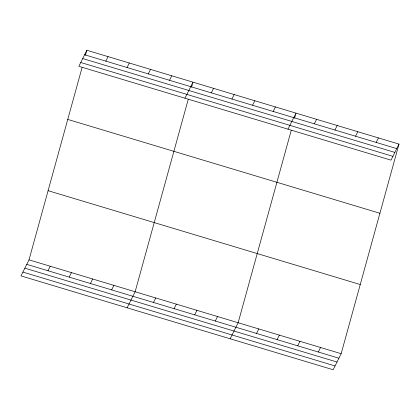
<?xml version="1.0" encoding="UTF-8"?>
<svg xmlns="http://www.w3.org/2000/svg" width="420" height="420" viewBox="0 0 420 420"><rect width="100%" height="100%" fill="white"/><g stroke="black" fill="none" stroke-linecap="round" stroke-linejoin="round"><path stroke-width="0.63" d="M399 144.097L390.999 160.146L78.845 66.297L86.846 50.253L399 144.097L341.156 353.703L333.155 369.747L21 275.903L29.001 259.854L82.073 67.541M85.481 55.193L86.846 50.253M188.207 99.451L135.135 291.764L127.134 307.808M191.615 87.103L192.98 82.157L184.978 98.207M291.218 130.421L238.145 322.733L230.144 338.777M294.625 118.073L295.99 113.127L287.989 129.176M105.824 61.142L108.071 56.632M127.05 67.52L129.297 63.016M47.98 270.743L50.227 266.238M148.276 73.904L150.523 69.395M69.206 277.121L71.453 272.617M169.502 80.283L171.749 75.779M90.431 283.505L92.678 279.001M111.662 289.889L113.909 285.38M211.334 92.862L213.581 88.352M231.934 99.052L234.181 94.547M153.489 302.463L155.736 297.959M252.536 105.247L254.783 100.742M174.09 308.658L176.337 304.148M273.142 111.442L275.389 106.937M194.696 314.853L196.938 310.343M215.297 321.043L217.544 316.538M314.344 123.832L316.591 119.322M334.945 130.022L337.192 125.517M256.499 333.433L258.746 328.928M355.551 136.216L357.798 131.712M277.1 339.628L279.347 335.118M376.152 142.411L378.399 137.907M297.707 345.823L299.954 341.313M318.308 352.012L320.555 347.508M84.599 54.758L396.753 148.607M82.698 58.564L394.853 152.413M80.74 62.491L392.899 156.34M67.757 119.422L379.911 213.271M48.09 190.685L360.245 284.534M29.001 259.854L341.156 353.703M26.754 264.359L338.909 358.207M24.854 268.17L337.013 362.019M22.901 272.092L335.055 365.941"/></g></svg>
